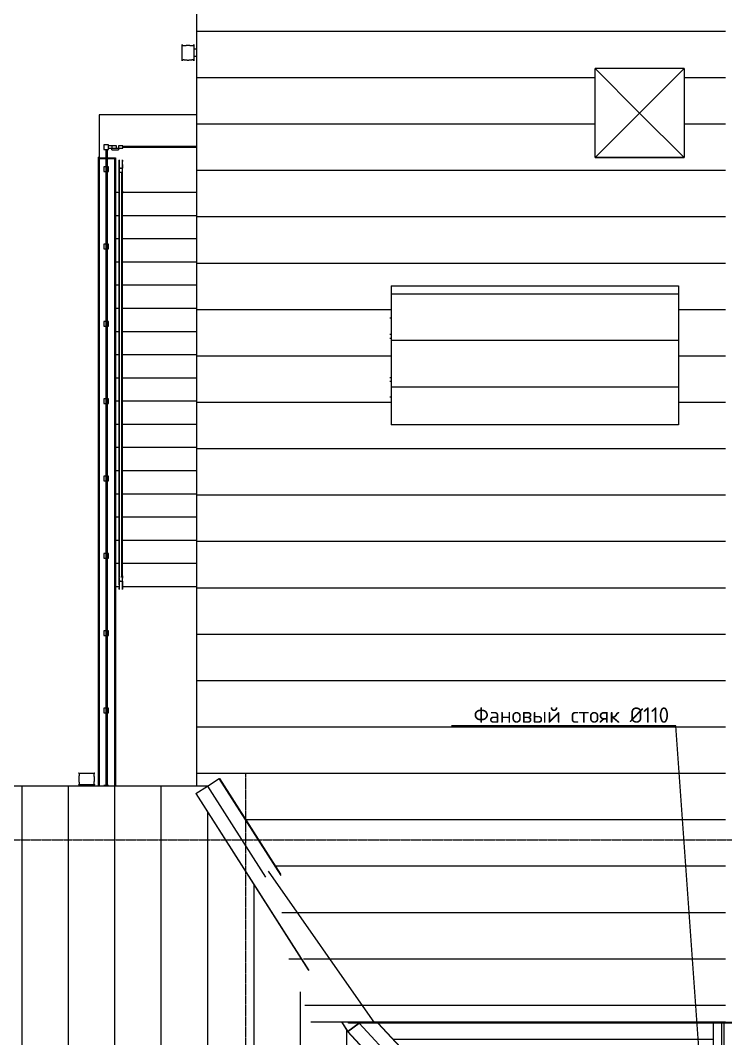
# Model space of a CAD drawing. Header units: millimetres. Extents: x -10178924 to 11692288, y -947381 to 58396.
# Drawn here: x 15131 to 24262, y -158919 to -145746 of the extents above; entities that cross this region are included whole.
import ezdxf
from ezdxf import colors
from ezdxf.entities.mleader import LeaderData, LeaderLine
from ezdxf.math import Vec2, Vec3

# ---------------------------------------------------------------- set-up
doc = ezdxf.new("R2010")
doc.units = ezdxf.units.MM
doc.linetypes.add('ADSK_Линия сетки', pattern=[25, 20, -2.5, 0, -2.5])
for name, color, linetype, lineweight in [('Воздуховоды', 7, 'Continuous', 18), ('Выноски ВК', 7, 'Continuous', 0), ('Каркас', 7, 'Continuous', 18), ('Крыша', 7, 'Continuous', 9), ('Крыша штриховка', 7, 'Continuous', 9), ('Лестницы', 7, 'Continuous', 9), ('Обобщенные модели', 7, 'Continuous', 18), ('Ограждение', 7, 'Continuous', 9), ('Оси', 253, 'Continuous', 9), ('Панели витража', 7, 'Continuous', 9), ('Перекрытие', 7, 'Continuous', 18), ('Стены внутренние', 7, 'Continuous', 18), ('Стены наружные', 7, 'Continuous', 18), ('ШТРИХОВКА', 252, 'Continuous', 15)]:
    doc.layers.add(name, color=color, linetype=linetype, lineweight=lineweight)
doc.layers.add('Линии', color=7, linetype='Continuous', lineweight=9, true_color=0x00a600)
doc.styles.add('PDF ISOCPEUR', font='isocpeur.ttf')

# ---------------------------------------------------------------- blocks, each defined once
blk = doc.blocks.new('Водосток - Тип 1 _карниз больше 490мм_-5200806-План 2-го этажа')
at = {"layer": 'Обобщенные модели'}
for p, q in [((19, 485), (125, 485)), ((125, 485), (231, 485)), ((125, 335), (19, 335)), ((75, 306), (75, 302)), ((75, 306), (75, 302)), ((75, 306), (75, 302)), ((231, 335), (125, 335)), ((175, 302), (175, 306)), ((175, 302), (175, 306)), ((175, 302), (175, 306))]:
    blk.add_line(p, q, dxfattribs=at)
at = {"layer": 'Обобщенные модели', "flags": 128}
for points in [[(75, 306), (75, 312), (75, 318), (75, 323), (75, 328), (75, 334), (75, 335)], [(175, 335), (175, 331), (175, 325), (175, 320), (175, 314), (175, 309), (175, 306)]]:
    blk.add_lwpolyline(points, dxfattribs=at)
at = {"layer": 'Обобщенные модели'}
for points in [[(19, 335), (21, 335), (25, 336), (29, 339), (31, 342), (32, 345), (32, 347), (32, 349), (32, 352), (32, 354), (32, 356), (32, 359), (32, 361), (31, 364), (31, 367), (31, 370), (30, 373), (30, 376), (29, 379), (29, 382), (29, 386), (28, 390), (28, 396), (27, 405), (27, 415), (28, 424), (28, 430), (29, 434), (29, 438), (29, 441), (30, 444), (30, 447), (31, 450), (31, 453), (31, 456), (32, 459), (32, 461), (32, 464), (32, 466), (32, 468), (32, 471), (32, 473), (32, 475), (31, 478), (29, 481), (25, 484), (21, 485), (19, 485)], [(231, 485), (229, 485), (225, 484), (221, 481), (219, 478), (218, 475), (218, 473), (218, 471), (218, 468), (218, 466), (218, 464), (218, 461), (218, 459), (219, 456), (219, 453), (219, 450), (220, 447), (220, 444), (221, 441), (221, 438), (221, 434), (222, 430), (222, 424), (223, 415), (223, 405), (222, 396), (222, 390), (221, 386), (221, 382), (221, 379), (220, 376), (220, 373), (219, 370), (219, 367), (219, 364), (218, 361), (218, 359), (218, 356), (218, 354), (218, 352), (218, 349), (218, 347), (218, 345), (219, 342), (221, 339), (225, 336), (229, 335), (231, 335)]]:
    blk.add_open_spline(points, degree=3, knots=[-1, -1, -1, -1, -0.941176, -0.882353, -0.852941, -0.823529, -0.808824, -0.794118, -0.779412, -0.764706, -0.75, -0.735294, -0.720588, -0.705882, -0.691176, -0.676471, -0.661765, -0.647059, -0.632353, -0.617647, -0.602941, -0.588235, -0.558824, -0.529412, -0.470588, -0.441176, -0.411765, -0.397059, -0.382353, -0.367647, -0.352941, -0.338235, -0.323529, -0.308824, -0.294118, -0.279412, -0.264706, -0.25, -0.235294, -0.220588, -0.205882, -0.191176, -0.176471, -0.147059, -0.117647, -0.058824, 0, 0, 0, 0], dxfattribs=at)
blk = doc.blocks.new('PNS_Решетка вентиляционная - Декоративная-5493239-План 2-го этажа')
at = {"layer": 'Панели витража'}
for p, q in [((-105, -182), (-105, -200)), ((105, -182), (105, -200))]:
    blk.add_line(p, q, dxfattribs=at)
blk = doc.blocks.new('PNS_Решетка вентиляционная - Декоративная-5493240-План 2-го этажа')
at = {"layer": 'Панели витража'}
for p, q in [((-100, -182), (-100, -200)), ((100, -182), (100, -200))]:
    blk.add_line(p, q, dxfattribs=at)
blk = doc.blocks.new('PNS_Решетка вентиляционная - Декоративная-2713095-План 2-го этажа')
at = {"layer": 'Панели витража'}
for p, q in [((-255, -182), (-255, -200)), ((255, -182), (255, -200))]:
    blk.add_line(p, q, dxfattribs=at)
blk = doc.blocks.new('Ограждение - Ограждение-2966801-План 2-го этажа')
at = {"layer": 'Ограждение'}
for p, q in [((24101, 17874), (24101, 13407)), ((24209, 17874), (24209, 13407)), ((24243, 13407), (24243, 17874)), ((24351, 17874), (24351, 13406))]:
    blk.add_line(p, q, dxfattribs=at)
blk = doc.blocks.new('Ограждение - Ограждение-2968875-План 2-го этажа')
at = {"layer": 'Ограждение'}
for p, q in [((17554, 20941), (17707, 21039)), ((17707, 21039), (17708, 21040)), ((18508, 19786), (17707, 21039)), ((17708, 21040), (18498, 19803)), ((17401, 20844), (17402, 20844)), ((17401, 20844), (18859, 18563)), ((17402, 20844), (17554, 20941)), ((17402, 20844), (18866, 18555)), ((17554, 20941), (18307, 19763)), ((19288, 17892), (19368, 17766)), ((19290, 17892), (19369, 17767)), ((19368, 17766), (19422, 17804)), ((19369, 17766), (19516, 17872)), ((19516, 17872), (19369, 17767)), ((19503, 17892), (19508, 17884)), ((19514, 17874), (19516, 17872)), ((19516, 17872), (19519, 17874)), ((19516, 17872), (23651, 13437)), ((19531, 17884), (19540, 17892)), ((19752, 17884), (19745, 17892)), ((19747, 17892), (19754, 17884)), ((23927, 13407), (19761, 17874)), ((19763, 17874), (23928, 13407)), ((19369, 17767), (19368, 17766)), ((19368, 17765), (19369, 17766)), ((19368, 17765), (23430, 13409)), ((19369, 17766), (23721, 13098)), ((23430, 13408), (23720, 13098)), ((23810, 13175), (23728, 13098))]:
    blk.add_line(p, q, dxfattribs=at)
blk = doc.blocks.new('Водосток - Тип 1 _карниз больше 490мм_-5195895-План 2-го этажа')
at = {"layer": 'Обобщенные модели'}
for p, q in [((19, 335), (125, 335)), ((125, 335), (231, 335)), ((125, 185), (19, 185)), ((75, 185), (75, 169)), ((231, 185), (125, 185)), ((175, 169), (175, 185))]:
    blk.add_line(p, q, dxfattribs=at)
at = {"layer": 'Обобщенные модели', "flags": 128}
for points in [[(75, 169), (75, 173), (75, 178), (75, 184), (75, 185)], [(75, 184), (75, 181), (75, 178), (75, 175), (75, 173), (75, 171), (75, 169)], [(175, 170), (175, 172), (175, 174), (175, 177), (175, 180), (175, 183), (175, 185)], [(175, 185), (175, 181), (175, 175), (175, 170)]]:
    blk.add_lwpolyline(points, dxfattribs=at)
at = {"layer": 'Обобщенные модели'}
for start, end in [(165.3598, 170.2297), (9.7703, 14.6402)]:
    blk.add_arc((125, 160), 52, start, end, dxfattribs=at)
for points in [[(19, 185), (21, 185), (25, 186), (29, 189), (31, 192), (32, 195), (32, 197), (32, 199), (32, 202), (32, 204), (32, 206), (32, 209), (32, 211), (31, 214), (31, 217), (31, 220), (30, 223), (30, 226), (29, 229), (29, 232), (29, 236), (28, 240), (28, 246), (27, 255), (27, 265), (28, 274), (28, 280), (29, 284), (29, 288), (29, 291), (30, 294), (30, 297), (31, 300), (31, 303), (31, 306), (32, 309), (32, 311), (32, 314), (32, 316), (32, 318), (32, 321), (32, 323), (32, 325), (31, 328), (29, 331), (25, 334), (21, 335), (19, 335)], [(231, 335), (229, 335), (225, 334), (221, 331), (219, 328), (218, 325), (218, 323), (218, 321), (218, 318), (218, 316), (218, 314), (218, 311), (218, 309), (219, 306), (219, 303), (219, 300), (220, 297), (220, 294), (221, 291), (221, 288), (221, 284), (222, 280), (222, 274), (223, 265), (223, 255), (222, 246), (222, 240), (221, 236), (221, 232), (221, 229), (220, 226), (220, 223), (219, 220), (219, 217), (219, 214), (218, 211), (218, 209), (218, 206), (218, 204), (218, 202), (218, 199), (218, 197), (218, 195), (219, 192), (221, 189), (225, 186), (229, 185), (231, 185)]]:
    blk.add_open_spline(points, degree=3, knots=[-1, -1, -1, -1, -0.941176, -0.882353, -0.852941, -0.823529, -0.808824, -0.794118, -0.779412, -0.764706, -0.75, -0.735294, -0.720588, -0.705882, -0.691176, -0.676471, -0.661765, -0.647059, -0.632353, -0.617647, -0.602941, -0.588235, -0.558824, -0.529412, -0.470588, -0.441176, -0.411765, -0.397059, -0.382353, -0.367647, -0.352941, -0.338235, -0.323529, -0.308824, -0.294118, -0.279412, -0.264706, -0.25, -0.235294, -0.220588, -0.205882, -0.191176, -0.176471, -0.147059, -0.117647, -0.058824, 0, 0, 0, 0], dxfattribs=at)
blk = doc.blocks.new('Зонт прямоугольного сечения - Стандартное-4268093-План 2-го этажа')
at = {"layer": 'Воздуховоды'}
for p, q in [((0, 0), (-575, 575)), ((-575, 575), (-575, -575)), ((-575, 575), (575, 575)), ((-575, 575), (575, 575)), ((-575, 575), (-575, -575)), ((575, 575), (0, 0)), ((575, -575), (575, 575)), ((575, 575), (575, -575)), ((-575, -575), (0, 0)), ((0, 0), (575, -575)), ((575, -575), (-575, -575)), ((575, -575), (-575, -575))]:
    blk.add_line(p, q, dxfattribs=at)
blk = doc.blocks.new('Ограждение 13 - Ограждение 1-6927436-План 2-го этажа')
at = {"layer": 'Ограждение'}
for p, q in [((16272, 29236), (16212, 29236)), ((16212, 29236), (16212, 29176)), ((16212, 29176), (16272, 29176)), ((16241, 20950), (16241, 29176)), ((16241, 29176), (16257, 29176)), ((16257, 29176), (16257, 20950)), ((16272, 29176), (16272, 29236)), ((16272, 29194), (16272, 29224)), ((16315, 29224), (16272, 29224)), ((16272, 29194), (16315, 29194)), ((16315, 29224), (16315, 29194)), ((16375, 29224), (16315, 29224)), ((16315, 29224), (16315, 29194)), ((16315, 29171), (16315, 29194)), ((16315, 29194), (16375, 29194)), ((16315, 29171), (16400, 29171)), ((16375, 29194), (16375, 29224)), ((16375, 29194), (16400, 29194)), ((16460, 29224), (16400, 29224)), ((16400, 29224), (16400, 29194)), ((16400, 29194), (16400, 29171)), ((16400, 29194), (16460, 29194)), ((16460, 29194), (16460, 29224)), ((16460, 29217), (17410, 29217)), ((16460, 29201), (16460, 29217)), ((17410, 29201), (16460, 29201)), ((16241, 28950), (16212, 28950)), ((16212, 28950), (16212, 28890)), ((16212, 28890), (16241, 28890)), ((16272, 28950), (16257, 28950)), ((16257, 28890), (16272, 28890)), ((16272, 28890), (16272, 28950)), ((16241, 27950), (16212, 27950)), ((16212, 27950), (16212, 27890)), ((16272, 27950), (16257, 27950)), ((16272, 27890), (16272, 27950)), ((16212, 27890), (16241, 27890)), ((16257, 27890), (16272, 27890)), ((16241, 26950), (16212, 26950)), ((16212, 26950), (16212, 26890)), ((16212, 26890), (16241, 26890)), ((16272, 26950), (16257, 26950)), ((16257, 26890), (16272, 26890)), ((16272, 26890), (16272, 26950)), ((16241, 25950), (16212, 25950)), ((16212, 25950), (16212, 25890)), ((16212, 25890), (16241, 25890)), ((16272, 25950), (16257, 25950)), ((16257, 25890), (16272, 25890)), ((16272, 25890), (16272, 25950)), ((16241, 24950), (16212, 24950)), ((16212, 24950), (16212, 24890)), ((16272, 24950), (16257, 24950)), ((16272, 24890), (16272, 24950)), ((16212, 24890), (16241, 24890)), ((16257, 24890), (16272, 24890)), ((16241, 23950), (16212, 23950)), ((16212, 23950), (16212, 23890)), ((16212, 23890), (16241, 23890)), ((16272, 23950), (16257, 23950)), ((16257, 23890), (16272, 23890)), ((16272, 23890), (16272, 23950)), ((16241, 22950), (16212, 22950)), ((16212, 22950), (16212, 22890)), ((16272, 22950), (16257, 22950)), ((16272, 22890), (16272, 22950)), ((16212, 22890), (16241, 22890)), ((16257, 22890), (16272, 22890)), ((16241, 21950), (16212, 21950)), ((16212, 21950), (16212, 21890)), ((16212, 21890), (16241, 21890)), ((16272, 21950), (16257, 21950)), ((16257, 21890), (16272, 21890)), ((16272, 21890), (16272, 21950)), ((16272, 20950), (16212, 20950)), ((16212, 20950), (16212, 20941)), ((16241, 20950), (16257, 20950)), ((16272, 20941), (16272, 20950))]:
    blk.add_line(p, q, dxfattribs=at)
blk = doc.blocks.new('Ограждение - Ограждение-7023087-План 2-го этажа')
at = {"layer": 'Ограждение'}
for p, q in [((16417, 28883), (16447, 28883)), ((16417, 28623), (16417, 28883)), ((16447, 28623), (16447, 28883)), ((16417, 23643), (16417, 28623)), ((16447, 23643), (16447, 28623)), ((16425, 23643), (16417, 23643)), ((16447, 23643), (16440, 23643))]:
    blk.add_line(p, q, dxfattribs=at)
blk = doc.blocks.new('Тип перил - Перила_Внутренний_-7023091-План 2-го этажа')
at = {"layer": 'Ограждение'}
for p, q in [((16412, 28933), (16412, 28883)), ((16412, 28883), (16412, 28635)), ((16435, 28933), (16430, 28933)), ((16452, 28883), (16452, 28933)), ((16452, 28635), (16452, 28883)), ((16412, 28621), (16412, 23662)), ((16452, 23662), (16452, 28621)), ((16412, 23631), (16412, 23593)), ((16430, 23593), (16435, 23593)), ((16452, 23593), (16452, 23631))]:
    blk.add_line(p, q, dxfattribs=at)
at = {"layer": 'Ограждение', "flags": 128}
for points in [[(16412, 28635), (16412, 28633), (16412, 28632), (16412, 28631), (16412, 28630), (16412, 28629), (16412, 28627), (16412, 28626), (16412, 28625), (16412, 28624), (16412, 28623), (16412, 28622), (16412, 28621)], [(16452, 28621), (16452, 28622), (16452, 28623), (16452, 28624), (16452, 28625), (16452, 28626), (16452, 28628), (16452, 28629), (16452, 28630), (16452, 28631), (16452, 28632), (16452, 28634), (16452, 28635)], [(16412, 23631), (16412, 23633), (16412, 23636), (16412, 23639), (16412, 23642), (16412, 23644), (16412, 23647), (16412, 23650), (16412, 23653), (16412, 23655), (16412, 23658), (16412, 23660), (16412, 23662)], [(16452, 23662), (16452, 23660), (16452, 23657), (16452, 23655), (16452, 23652), (16452, 23649), (16452, 23647), (16452, 23644), (16452, 23641), (16452, 23638), (16452, 23636), (16452, 23633), (16452, 23631)]]:
    blk.add_lwpolyline(points, dxfattribs=at)
blk = doc.blocks.new('Тип перил - D40 шаг 400 прямое со скруглением-6687845-План 2-го этажа')
at = {"layer": 'Ограждение'}
for p, q in [((0, 2), (0, 0)), ((0, 0), (0, -2))]:
    blk.add_line(p, q, dxfattribs=at)
at = {"layer": 'Ограждение', "flags": 128}
for points in [[(100, 20), (100, 20), (100, 20), (99, 20), (99, 20), (98, 20), (97, 20), (96, 20), (95, 20), (94, 20), (92, 20), (90, 20), (89, 20), (87, 20), (85, 20), (83, 20), (80, 20), (78, 20), (75, 20), (72, 20), (70, 20), (67, 20), (64, 20), (61, 20), (57, 20), (54, 20), (51, 20), (47, 20), (44, 20), (40, 20), (36, 20), (32, 20), (29, 20), (25, 20), (21, 20), (17, 20), (13, 20), (9, 20), (5, 20), (1, 20), (0, 20)], [(0, 20), (4, 20), (8, 20), (12, 20), (16, 20), (20, 20), (24, 20), (28, 20), (31, 20), (35, 20), (39, 20), (43, 20), (46, 20), (50, 20), (53, 20), (56, 20), (60, 20), (63, 20), (66, 20), (69, 20)], [(69, 20), (72, 20), (74, 20), (77, 20), (80, 20), (82, 20), (84, 20), (86, 20), (88, 20), (90, 20), (92, 20), (93, 20), (95, 20), (96, 20), (97, 20), (98, 20), (99, 20), (99, 20), (100, 20), (100, 20), (100, 20), (100, 20)], [(100, 20), (101, 20), (102, 20), (102, 20), (103, 20), (104, 20), (105, 19), (106, 19), (106, 19), (107, 19), (108, 18), (109, 18), (109, 18)], [(0, -20), (4, -20), (8, -20), (12, -20), (16, -20), (20, -20), (24, -20), (28, -20), (31, -20), (35, -20), (39, -20), (43, -20), (46, -20), (50, -20), (53, -20), (56, -20), (60, -20), (63, -20), (66, -20), (69, -20), (72, -20), (74, -20), (77, -20), (80, -20), (82, -20), (84, -20), (86, -20), (88, -20), (90, -20), (92, -20), (93, -20), (95, -20), (96, -20), (97, -20), (98, -20), (99, -20), (99, -20), (100, -20), (100, -20), (100, -20), (100, -20)], [(49, -20), (47, -20), (44, -20), (40, -20), (36, -20), (32, -20), (29, -20), (25, -20), (21, -20), (17, -20), (13, -20), (9, -20), (5, -20), (1, -20)], [(100, -20), (100, -20), (100, -20), (99, -20), (99, -20), (98, -20), (97, -20), (96, -20), (95, -20), (94, -20), (92, -20), (90, -20), (89, -20), (87, -20)], [(103, -20), (103, -20), (102, -20), (101, -20), (100, -20), (100, -20)], [(109, -18), (108, -18), (107, -19), (106, -19), (106, -19)]]:
    blk.add_lwpolyline(points, dxfattribs=at)
blk = doc.blocks.new('Тип перил - D40 шаг 400 прямое со скруглением-V44-План 2-го этажа')
at = {"layer": 'Ограждение'}
for p, q in [((0, 20), (4, 20)), ((0, 2), (0, 0)), ((0, 0), (0, -2))]:
    blk.add_line(p, q, dxfattribs=at)
at = {"layer": 'Ограждение', "flags": 128}
for points in [[(100, 20), (100, 20), (100, 20), (99, 20), (99, 20), (98, 20), (97, 20), (96, 20), (95, 20), (94, 20), (92, 20), (90, 20), (89, 20), (87, 20), (85, 20), (83, 20), (80, 20), (78, 20), (75, 20), (72, 20), (70, 20), (67, 20), (64, 20), (61, 20), (57, 20), (54, 20), (51, 20), (47, 20), (44, 20), (40, 20), (36, 20), (32, 20), (29, 20), (25, 20), (21, 20), (17, 20), (13, 20), (9, 20), (5, 20), (1, 20), (0, 20)], [(4, 20), (8, 20), (12, 20), (16, 20), (20, 20), (24, 20), (28, 20), (31, 20), (35, 20), (39, 20), (43, 20), (46, 20), (50, 20), (53, 20), (56, 20), (60, 20), (63, 20), (66, 20), (69, 20), (72, 20), (74, 20), (77, 20), (80, 20), (82, 20), (84, 20), (86, 20), (88, 20), (90, 20), (92, 20), (93, 20), (95, 20), (96, 20), (97, 20), (98, 20), (99, 20), (99, 20), (100, 20), (100, 20), (100, 20), (100, 20)], [(100, 20), (101, 20), (102, 20), (102, 20), (103, 20), (104, 20), (105, 19), (106, 19), (106, 19), (107, 19), (108, 18), (109, 18), (109, 18)], [(0, -20), (4, -20), (8, -20), (12, -20), (16, -20), (20, -20), (24, -20), (28, -20), (31, -20), (35, -20), (39, -20), (43, -20), (46, -20), (50, -20), (53, -20), (56, -20), (60, -20), (63, -20), (66, -20), (69, -20), (72, -20), (74, -20), (77, -20), (80, -20), (82, -20), (84, -20), (86, -20), (88, -20), (90, -20), (92, -20), (93, -20), (95, -20), (96, -20), (97, -20), (98, -20), (99, -20), (99, -20), (100, -20), (100, -20), (100, -20), (100, -20)], [(49, -20), (47, -20), (44, -20), (40, -20), (36, -20), (32, -20), (29, -20), (25, -20), (21, -20), (17, -20), (13, -20), (9, -20), (5, -20), (1, -20)], [(100, -20), (100, -20), (100, -20), (99, -20), (99, -20), (98, -20), (97, -20), (96, -20), (95, -20), (94, -20), (92, -20), (90, -20), (89, -20), (87, -20)], [(104, -20), (103, -20), (103, -20), (102, -20), (101, -20), (100, -20), (100, -20)], [(109, -18), (108, -18), (107, -19), (106, -19), (106, -19)]]:
    blk.add_lwpolyline(points, dxfattribs=at)
blk = doc.blocks.new('Тип перил - Перила_Внутренний_-V45-План 2-го этажа')
at = {"layer": 'Ограждение'}
for p, q in [((16412, 28933), (16452, 28933)), ((16412, 28635), (16412, 28933)), ((16452, 28635), (16452, 28933)), ((16412, 28635), (16412, 28612)), ((16412, 23653), (16412, 28612)), ((16452, 28635), (16452, 28612)), ((16452, 23653), (16452, 28612)), ((16412, 23631), (16412, 23653)), ((16412, 23593), (16412, 23631)), ((16412, 23593), (16452, 23593)), ((16452, 23631), (16452, 23653)), ((16452, 23593), (16452, 23631))]:
    blk.add_line(p, q, dxfattribs=at)
blk = doc.blocks.new('Тип перил - Перила_Внутренний_-7023104-План 2-го этажа')
at = {"layer": 'Ограждение'}
for p, q in [((16412, 28943), (16412, 28933)), ((16452, 28933), (16452, 28943)), ((16412, 23593), (16412, 23583)), ((16452, 23583), (16452, 23593))]:
    blk.add_line(p, q, dxfattribs=at)
at = {"layer": 'Ограждение', "flags": 128}
for points in [[(16412, 28635), (16412, 28633), (16412, 28632), (16412, 28631), (16412, 28630), (16412, 28629), (16412, 28627)], [(16412, 28625), (16412, 28624), (16412, 28623), (16412, 28622), (16412, 28621)], [(16452, 28628), (16452, 28629), (16452, 28630), (16452, 28631), (16452, 28632), (16452, 28634), (16452, 28635)], [(16452, 28621), (16452, 28622), (16452, 28623), (16452, 28624), (16452, 28625)]]:
    blk.add_lwpolyline(points, dxfattribs=at)
blk = doc.blocks.new('Тип перил - Перила_Внутренний_-V46-План 2-го этажа')
at = {"layer": 'Ограждение'}
for p, q in [((16412, 28933), (16412, 28943)), ((16452, 28933), (16452, 28943)), ((16412, 28635), (16412, 28621)), ((16452, 28635), (16452, 28621)), ((16412, 23583), (16412, 23593)), ((16452, 23583), (16452, 23593))]:
    blk.add_line(p, q, dxfattribs=at)
blk = doc.blocks.new('2 этаж')
at = {"layer": 'Крыша штриховка'}
h = blk.add_hatch(dxfattribs=at)
h.set_pattern_fill('FP_7', color=256, style=0, pattern_type=2)
h.set_pattern_definition([(0, (2436.5, -123085.8), (0, 600), [])])
h.paths.add_polyline_path([(24262, -105194), (24262, -79427), (17410, -79427), (17410, -102145), (17554, -102145), (17708, -102047), (18504, -103295), (18508, -103300), (18307, -103323), (18866, -104531), (18859, -104523), (18418, -103833), (18890, -105194), (24262, -105194)])
h.paths.add_polyline_path([(23652, -97473), (19932, -97473), (19932, -95673), (23652, -95673), (23652, -97257)])
h.paths.add_polyline_path([(23654, -94014), (22574, -94014), (22574, -92864), (23724, -92864), (23724, -94014), (23714, -94014)])
h.paths.add_polyline_path([(19932, -88253), (19932, -86453), (23652, -86453), (23652, -88253), (19984, -88253)])
h.paths.add_polyline_path([(21008, -84864), (20433, -84864), (20433, -83714), (21583, -83714), (21583, -84864), (21122, -84864)])
h = blk.add_hatch(dxfattribs=at)
h.set_pattern_fill('FP_20', color=256, style=0, pattern_type=2)
h.set_pattern_definition([(0, (114.8, -129485.8), (0, 600), [])])
h.paths.add_polyline_path([(23652, -97473), (23652, -95673), (19932, -95673), (19932, -97473), (23215, -97473)])
h = blk.add_hatch(dxfattribs=at)
h.set_pattern_fill('FP_9', color=256, style=0, pattern_type=2)
h.set_pattern_definition([(270, (156.05, -140285.14), (600, 4e-14), [])])
h.paths.add_polyline_path([(32637, -109697), (37875, -109697), (37875, -109554), (37850, -109554), (37764, -102215), (37764, -102165), (37875, -102165), (37875, -102145), (31398, -102145), (31446, -102180), (30009, -104107), (30110, -104107), (30089, -104167), (29964, -104167), (29183, -105213), (29184, -105214), (25018, -109681), (30950, -109697), (32278, -109697)])
h.paths.add_polyline_path([(10875, -109684), (10875, -109684), (10841, -109684)])
h.paths.add_polyline_path([(23415, -109677), (23396, -109649), (23403, -109649), (19368, -105320), (19370, -105319), (19368, -105320), (19288, -105194), (18890, -105194), (18418, -103833), (17401, -102242), (17554, -102145), (10815, -102145), (10815, -102203), (10925, -102203), (10925, -109623), (10875, -109623), (10875, -109644), (23215, -109677)])
h.paths.add_polyline_path([(32738, -109519), (32735, -109519), (32735, -109428), (32718, -109425), (32699, -109409), (32689, -109389), (32690, -109232), (32693, -109227), (32697, -109224), (32708, -109220), (32723, -109217), (32740, -109216), (32765, -109218), (32778, -109222), (32786, -109226), (32788, -109228), (32790, -109232), (32790, -109391), (32779, -109411), (32761, -109425), (32745, -109430), (32744, -109519), (32739, -109519)])
h.paths.add_polyline_path([(15975, -109519), (15970, -109519), (15969, -109428), (15952, -109425), (15934, -109409), (15924, -109389), (15925, -109232), (15928, -109227), (15932, -109224), (15943, -109220), (15958, -109217), (15975, -109216), (16000, -109218), (16013, -109222), (16021, -109226), (16023, -109228), (16025, -109232), (16025, -109391), (16014, -109411), (15996, -109425), (15980, -109430), (15979, -109519), (15976, -109519)])
h = blk.add_hatch(dxfattribs=at)
h.set_pattern_fill('FP_17', color=256, style=0, pattern_type=2)
h.set_pattern_definition([(0, (-6205.5, -140925.8), (0, 600), [])])
h.paths.add_polyline_path([(24101, -109679), (24101, -105211), (19763, -105211), (23928, -109678), (24001, -109679)])
h.paths.add_polyline_path([(23856, -109678), (23819, -109649), (23591, -109650), (23614, -109678), (23799, -109678)])
h.paths.add_polyline_path([(23430, -109677), (23403, -109649), (23396, -109650), (23415, -109677)])
at = {"layer": 'Каркас'}
for p, q in [((20023, -105194), (20023, -105201)), ((20093, -105201), (20093, -105194)), ((20158, -105194), (20158, -105201)), ((22125, -105194), (22125, -105201)), ((22195, -105201), (22195, -105194)), ((22260, -105194), (22260, -105201)), ((24165, -105194), (24165, -105201)), ((24236, -105201), (24236, -105194))]:
    blk.add_line(p, q, dxfattribs=at)
at = {"layer": 'Крыша'}
for p, q in [((17410, -79427), (17410, -102145)), ((19932, -95673), (23652, -95673)), ((19932, -95673), (19932, -97473)), ((23652, -95673), (23652, -97473)), ((23652, -97473), (19932, -97473)), ((17554, -102145), (10815, -102145)), ((18890, -105194), (24262, -105194))]:
    blk.add_line(p, q, dxfattribs=at)
at = {"layer": 'Лестницы'}
for p, q in [((16362, -94463), (16413, -94463)), ((16452, -94463), (17410, -94463)), ((16362, -94763), (16412, -94763)), ((16362, -94763), (16412, -94763)), ((16452, -94763), (17410, -94763)), ((16452, -94763), (17410, -94763)), ((16362, -95063), (16412, -95063)), ((16362, -95063), (16412, -95063)), ((16452, -95063), (17410, -95063)), ((16452, -95063), (17410, -95063)), ((16362, -95363), (16412, -95363)), ((16362, -95363), (16412, -95363)), ((16452, -95363), (17410, -95363)), ((16452, -95363), (17410, -95363)), ((16362, -95663), (16412, -95663)), ((16362, -95663), (16412, -95663)), ((16452, -95663), (17410, -95663)), ((16452, -95663), (17410, -95663)), ((16362, -95963), (16412, -95963)), ((16362, -95963), (16412, -95963)), ((16452, -95963), (17410, -95963)), ((16452, -95963), (17410, -95963)), ((16362, -96263), (16412, -96263)), ((16362, -96263), (16412, -96263)), ((16452, -96263), (17410, -96263)), ((16452, -96263), (17410, -96263)), ((16362, -96563), (16412, -96563)), ((16362, -96563), (16412, -96563)), ((16452, -96563), (17410, -96563)), ((16452, -96563), (17410, -96563)), ((16362, -96863), (16412, -96863)), ((16362, -96863), (16412, -96863)), ((16452, -96863), (17410, -96863)), ((16452, -96863), (17410, -96863)), ((16362, -97163), (16412, -97163)), ((16362, -97163), (16412, -97163)), ((16452, -97163), (17410, -97163)), ((16452, -97163), (17410, -97163)), ((16362, -97463), (16412, -97463)), ((16362, -97463), (16412, -97463)), ((16452, -97463), (17410, -97463)), ((16452, -97463), (17410, -97463)), ((16362, -97763), (16412, -97763)), ((16362, -97763), (16412, -97763)), ((16452, -97763), (17410, -97763)), ((16452, -97763), (17410, -97763)), ((16362, -98063), (16412, -98063)), ((16362, -98063), (16412, -98063)), ((16452, -98063), (17410, -98063)), ((16452, -98063), (17410, -98063)), ((16362, -98363), (16412, -98363)), ((16362, -98363), (16412, -98363)), ((16452, -98363), (17410, -98363)), ((16452, -98363), (17410, -98363)), ((16362, -98663), (16412, -98663)), ((16362, -98663), (16412, -98663)), ((16452, -98663), (17410, -98663)), ((16452, -98663), (17410, -98663)), ((16362, -98963), (16412, -98963)), ((16362, -98963), (16412, -98963)), ((16452, -98963), (17410, -98963)), ((16452, -98963), (17410, -98963)), ((16362, -99263), (16412, -99263)), ((16362, -99263), (16412, -99263)), ((16452, -99263), (17410, -99263)), ((16452, -99263), (17410, -99263)), ((16362, -99563), (16412, -99563)), ((16362, -99563), (16412, -99563)), ((16452, -99563), (17410, -99563)), ((16452, -99563), (17410, -99563))]:
    blk.add_line(p, q, dxfattribs=at)
at = {"layer": 'Линии', "color": 7}
blk.add_line((19721, -105211), (18343, -103246), dxfattribs=at)
at = {"layer": 'Оси', "color": 252, "linetype": 'ADSK_Линия сетки'}
for p, q in [((18050, -128115), (18050, -101978)), ((-10115, -102841), (56005, -102841))]:
    blk.add_line(p, q, dxfattribs=at)
at = {"layer": 'Перекрытие'}
for p, q in [((17410, -93463), (16152, -93463)), ((16152, -93463), (16152, -94008)), ((16362, -94463), (16413, -94463)), ((16452, -94463), (17410, -94463))]:
    blk.add_line(p, q, dxfattribs=at)
at = {"layer": 'Стены внутренние'}
for p, q in [((16152, -94028), (16241, -94028)), ((16257, -94028), (16352, -94028)), ((16352, -94028), (16352, -102145))]:
    blk.add_line(p, q, dxfattribs=at)
at = {"layer": 'Стены наружные'}
for p, q in [((16142, -102145), (16142, -94008)), ((16152, -94008), (16142, -94008)), ((16152, -94008), (16152, -102145)), ((16152, -94018), (16241, -94018)), ((16257, -94018), (16362, -94018)), ((16352, -94028), (16362, -94028)), ((16362, -94018), (16362, -102145)), ((19379, -105201), (29090, -105201)), ((19379, -105211), (19379, -105201)), ((29090, -105211), (19379, -105211))]:
    blk.add_line(p, q, dxfattribs=at)
at = {"layer": 'Воздуховоды', "rotation": 270}
blk.add_blockref('Зонт прямоугольного сечения - Стандартное-4268093-План 2-го этажа', (23149, -93439), dxfattribs=at)
at = {"layer": 'Обобщенные модели', "rotation": 90}
blk.add_blockref('Водосток - Тип 1 _карниз больше 490мм_-5200806-План 2-го этажа', (17712, -92784), dxfattribs=at)
at = {"layer": 'Обобщенные модели'}
blk.add_blockref('Водосток - Тип 1 _карниз больше 490мм_-5195895-План 2-го этажа', (15864, -102313), dxfattribs=at)
at = {"layer": 'Ограждение'}
for name in ['Ограждение 13 - Ограждение 1-6927436-План 2-го этажа', 'Тип перил - Перила_Внутренний_-7023104-План 2-го этажа', 'Тип перил - Перила_Внутренний_-V46-План 2-го этажа', 'Тип перил - Перила_Внутренний_-7023091-План 2-го этажа', 'Тип перил - Перила_Внутренний_-V45-План 2-го этажа', 'Ограждение - Ограждение-7023087-План 2-го этажа', 'Ограждение - Ограждение-2968875-План 2-го этажа', 'Ограждение - Ограждение-2966801-План 2-го этажа']:
    blk.add_blockref(name, (0, -123086), dxfattribs=at)
for name, p, rotation in [('Тип перил - D40 шаг 400 прямое со скруглением-V44-План 2-го этажа', (16432, -94153), 90), ('Тип перил - D40 шаг 400 прямое со скруглением-6687845-План 2-го этажа', (16432, -99493), 270)]:
    blk.add_blockref(name, p, dxfattribs=dict(at, rotation=rotation))
at = {"layer": 'Панели витража', "rotation": 270}
for name, p in [('PNS_Решетка вентиляционная - Декоративная-5493239-План 2-го этажа', (20114, -96198)), ('PNS_Решетка вентиляционная - Декоративная-2713095-План 2-го этажа', (20114, -96608)), ('PNS_Решетка вентиляционная - Декоративная-5493240-План 2-го этажа', (20114, -97013))]:
    blk.add_blockref(name, p, dxfattribs=at)
blk = doc.blocks.new('_None')

msp = doc.modelspace()

# ---------------------------------------------------------------- block references
at = {"layer": 'ШТРИХОВКА'}
msp.add_blockref('2 этаж', (0, -53506.6), dxfattribs=at)

# ---------------------------------------------------------------- leaders
at = {"layer": 'Выноски ВК', "ltscale": 50}
ml = msp.add_multileader_mtext('Standard', dxfattribs=at)
ml.set_content('Фановый стояк %%C110', color=256, style='PDF ISOCPEUR')
ml.set_leader_properties(color=256, linetype='ByLayer', lineweight=-1)
ml.set_arrow_properties(name='NONE')
ml.build(insert=Vec2(0, 0))
ml.multileader.update_dxf_attribs({"text_left_attachment_type": 6, "text_right_attachment_type": 6, "dogleg_length": 100, "arrow_head_size": 300})
ctx = ml.context
ctx.base_point, ctx.char_height, ctx.arrow_head_size, ctx.landing_gap_size, ctx.plane_origin = Vec3(20999.1, -154873.4), 200, 300, 0, Vec3(15915.7, -151952.9)
ctx.left_attachment, ctx.right_attachment = 6, 6
notes = []
notes.append((ctx, [(1, (1, 1, 0), (23619.1, -154873.4), (-1, 0), 100, [(1, [(23934.7, -159335.6)], 0, [])])]))
ctx.mtext.insert, ctx.mtext.flow_direction = Vec3(20999.1, -154633.4), 5
for ctx, leaders in notes:
    for number, flags, end, landing, length, lines in leaders:
        leader = LeaderData()
        leader.index, (leader.has_last_leader_line, leader.has_dogleg_vector, leader.attachment_direction) = number, flags
        leader.last_leader_point, leader.dogleg_vector, leader.dogleg_length = Vec3(end), Vec3(landing), length
        for number, points, colour, breaks in lines:
            line = LeaderLine()
            line.index, line.vertices, line.color, line.breaks = number, Vec3.list(points), colors.encode_raw_color(colour), breaks
            leader.lines.append(line)
        ctx.leaders.append(leader)

doc.saveas('drawing.dxf')
